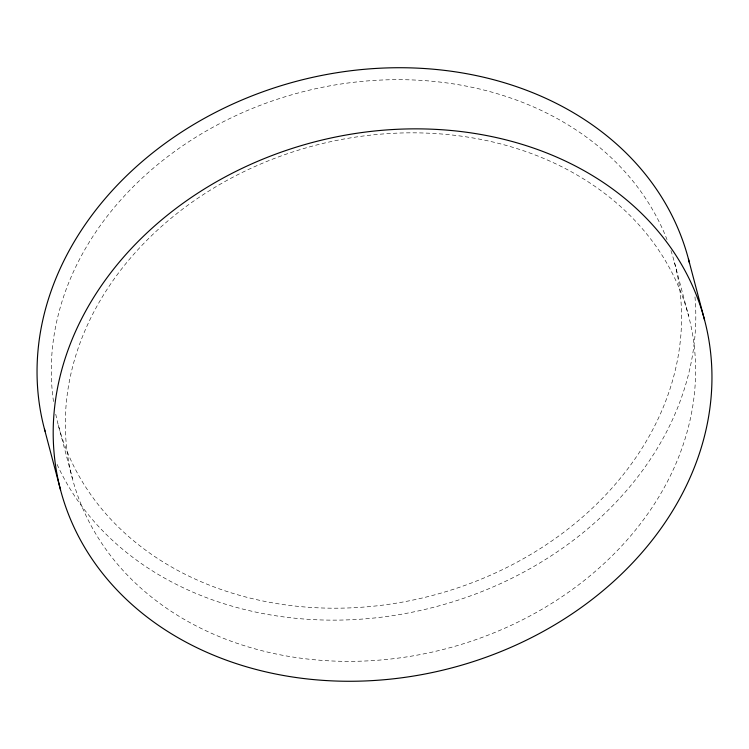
<?xml version="1.0" encoding="UTF-8"?>
<svg xmlns="http://www.w3.org/2000/svg" width="749" height="749" viewBox="0 0 749 749"><rect width="100%" height="100%" fill="white"/><g stroke="black" fill="none" stroke-linecap="round" stroke-linejoin="round"><path stroke-width="0.56" stroke-dasharray="3.75 2.81" d="M674.503 262.609L688.546 315.76A318.634 260.043 -14.8 0 1 283.89 655.515A318.634 260.043 -14.8 0 1 168.974 220A318.634 260.043 -14.8 0 1 688.546 315.76M58.347 425.263L72.391 478.424M694.988 296.894A333.024 271.793 -14.8 0 1 433.68 607.28A333.024 271.793 -14.8 0 1 55.997 461.974M670.926 250.503A318.634 260.043 -14.8 0 1 432.089 595.558A318.634 260.043 -14.8 0 1 55.267 411.838M53.516 401.567A318.634 260.043 -14.8 0 1 300.077 92.492A318.634 260.043 -14.8 0 1 667.013 239.605"/><path stroke-width="1.12" d="M688.425 258.929L704.575 320.066A333.024 271.793 -14.8 0 1 281.633 675.158A333.024 271.793 -14.8 0 1 161.522 219.972A333.024 271.793 -14.8 0 1 704.575 320.066M44.425 428.934L60.575 490.071M45.024 431.162A333.024 271.793 -14.8 0 1 298.448 80.77A333.024 271.793 -14.8 0 1 689.557 263.414"/></g></svg>
